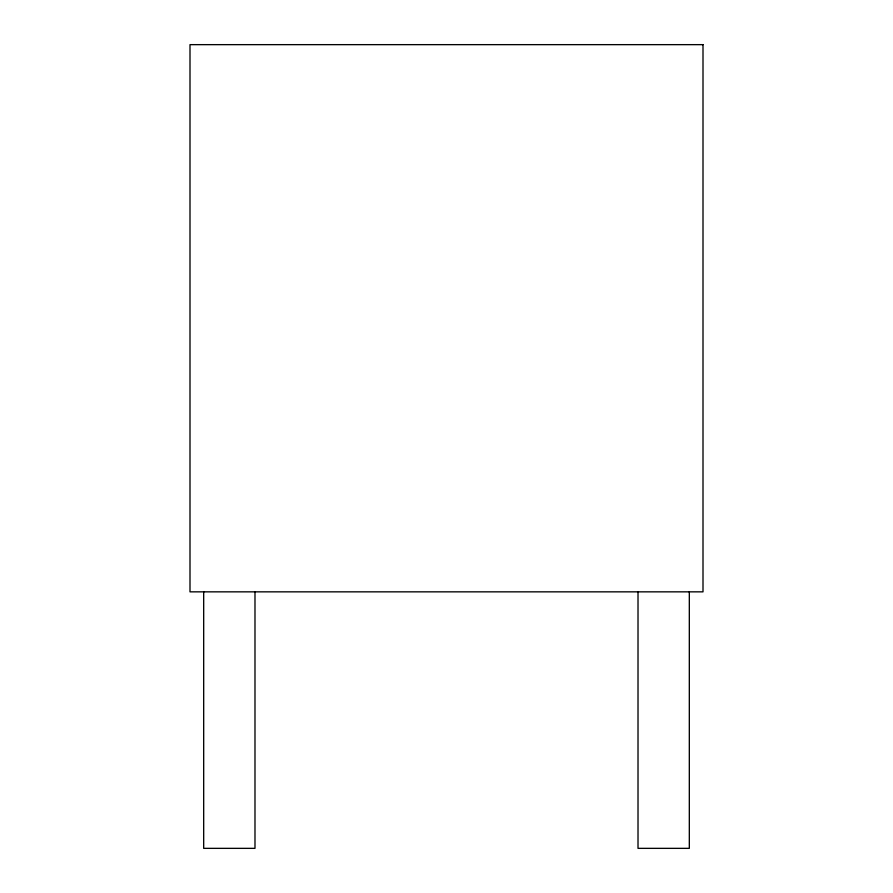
<?xml version="1.0" encoding="UTF-8"?>
<svg xmlns="http://www.w3.org/2000/svg" width="893" height="893" viewBox="0 0 893 893"><rect width="100%" height="100%" fill="white"/><g stroke="black" fill="none" stroke-linecap="round" stroke-linejoin="round"><path stroke-width="1.34" d="M689.318 591.847L689.318 848.35L638.015 848.35L638.015 591.847M254.985 591.847L254.985 848.35L203.682 848.35L203.682 591.847M703.003 44.65L189.997 44.65L189.997 591.847L703.003 591.847L703.003 44.65"/></g></svg>
